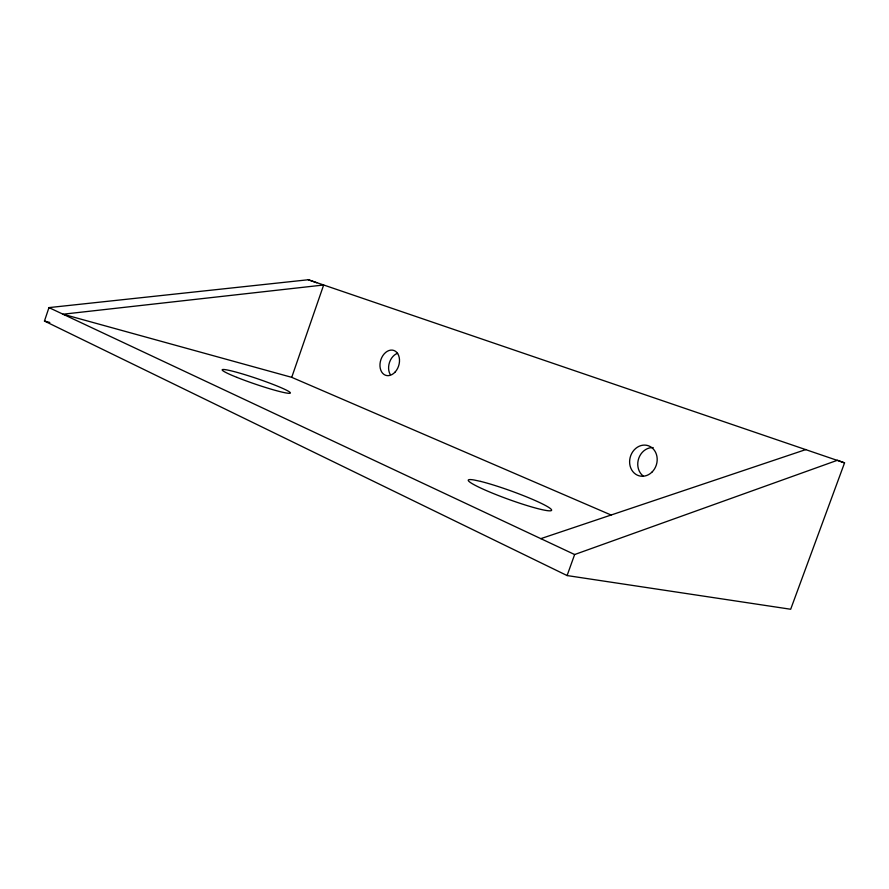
<?xml version="1.0" encoding="UTF-8"?>
<svg xmlns="http://www.w3.org/2000/svg" width="889" height="889" viewBox="0 0 889 889"><rect width="100%" height="100%" fill="white"/><g stroke="black" fill="none" stroke-linecap="round" stroke-linejoin="round"><path stroke-width="1.33" d="M44.45 321.04L48.962 307.605L308.305 279.746L844.55 462.88L790.677 609.254L567.093 575.561L44.45 321.04L49.806 322.474M291.725 377.336L323.663 284.991L63.03 314.217L291.725 377.336L611.099 515.02M567.093 575.561L574.638 554.536L837.482 460.246L844.55 462.88M540.823 538.645L806.001 449.512M308.305 279.746L316.828 282.813M48.962 307.605L574.638 554.536M390.227 374.436A12.979 9.39 -72.7 0 1 397.616 353.289M643.003 475.871A15.602 13.568 -74 0 1 638.802 458.157A15.602 13.568 -74 0 1 653.204 447.589M480.782 481.438L474.215 480.016A44.272 4.367 19.9 0 0 505.808 498.34A44.272 4.367 19.9 0 0 549.269 507.741A44.272 4.367 19.9 0 0 480.782 481.438M236.952 377.392A36.06 2.9 18.8 0 0 290.292 393.116A36.06 2.9 18.8 0 0 241.497 373.647A36.06 2.9 18.8 0 0 236.952 377.392M395.238 371.913A13.079 9.401 -72.7 0 0 393.983 350.51A13.079 9.401 -72.7 0 0 379.981 366.201A13.079 9.401 -72.7 0 0 395.238 371.913M651.848 472.237A15.746 13.624 -74 0 0 648.626 445.834A15.746 13.624 -74 0 0 629.734 463.958A15.746 13.624 -74 0 0 651.848 472.237"/></g></svg>
